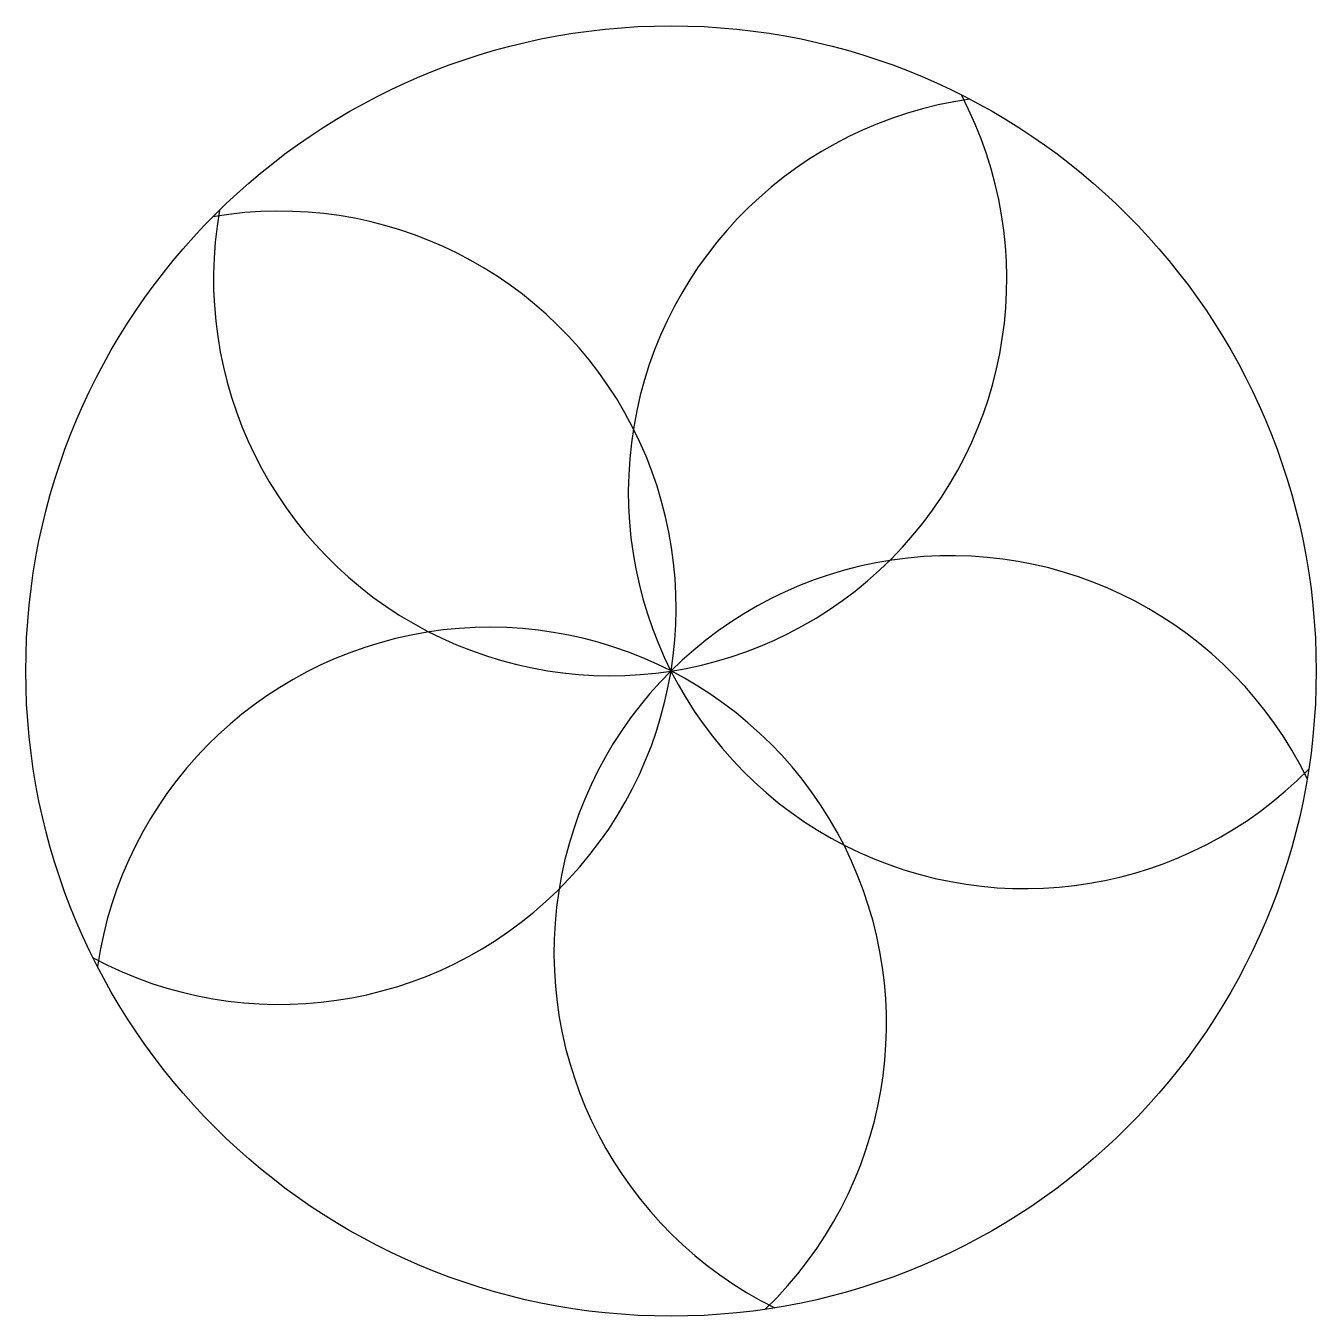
# Model space of a CAD drawing. Header units: millimetres. Extents: x 1010.2 to 1042.2, y 598.1 to 630.1.
import ezdxf

# ---------------------------------------------------------------- set-up
doc = ezdxf.new("R2010")
doc.units = ezdxf.units.MM
doc.layers.add('粗实线', color=7, linetype='Continuous', lineweight=30)

msp = doc.modelspace()

# ---------------------------------------------------------------- linework, layer by layer
at = {"layer": '粗实线'}
msp.add_circle((1026.233, 614.071), 16, dxfattribs=at)
for centre, start, end in [((1024.724, 623.79), 169.974, 27.6773), ((1035.01, 618.51), 97.974, 315.6773), ((1016.523, 615.639), 241.974, 99.6773), ((1033.166, 607.095), 25.974, 243.6773), ((1021.741, 605.321), 313.974, 171.6773)]:
    msp.add_arc(centre, 9.836, start, end, dxfattribs=at)

doc.saveas('drawing.dxf')
